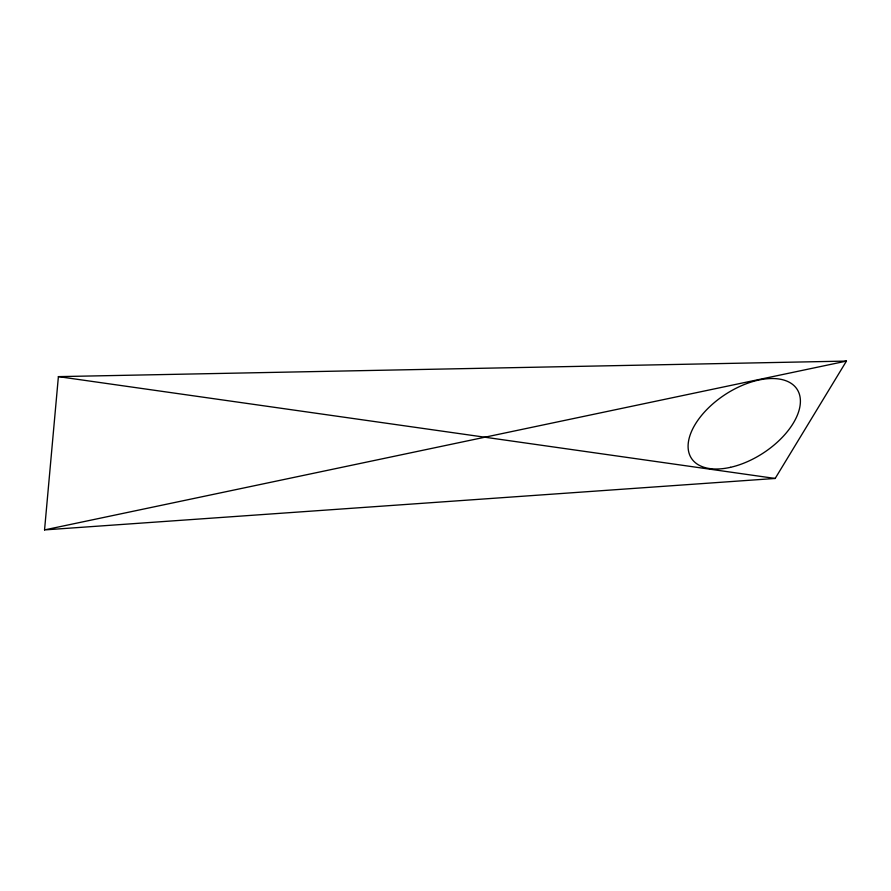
<?xml version="1.0" encoding="UTF-8"?>
<svg xmlns="http://www.w3.org/2000/svg" width="891" height="891" viewBox="0 0 891 891"><rect width="100%" height="100%" fill="white"/><g stroke="black" fill="none" stroke-linecap="round" stroke-linejoin="round"><path stroke-width="1.34" d="M44.55 529.911L58.394 376.626L846.45 361.089L775.17 478.456L44.55 529.911L846.45 361.089M58.394 376.626L775.17 478.456M730.564 467.307A63.105 34.905 -33.2 0 0 798.269 391.372A63.105 34.905 -33.2 0 0 703.89 412.7A63.105 34.905 -33.2 0 0 730.564 467.307"/></g></svg>
